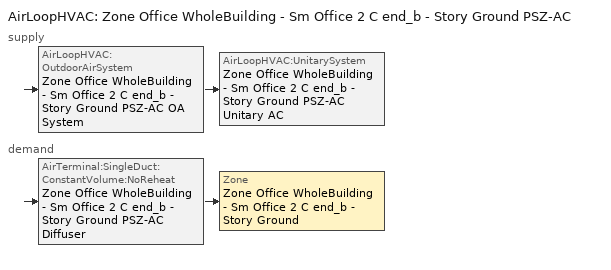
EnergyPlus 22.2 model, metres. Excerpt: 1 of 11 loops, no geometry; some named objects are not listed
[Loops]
AirLoopHVAC 'Zone Office WholeBuilding - Sm Office 2 C end_b - Story Ground PSZ-AC'
 supply: AirLoopHVAC:OutdoorAirSystem 'Zone Office WholeBuilding - Sm Office 2 C end_b - Story Ground PSZ-AC OA System' > AirLoopHVAC:UnitarySystem 'Zone Office WholeBuilding - Sm Office 2 C end_b - Story Ground PSZ-AC Unitary AC'
 demand: AirTerminal:SingleDuct:ConstantVolume:NoReheat 'Zone Office WholeBuilding - Sm Office 2 C end_b - Story Ground PSZ-AC Diffuser' > Zone 'Zone Office WholeBuilding - Sm Office 2 C end_b - Story Ground'
[ZoneControl:Thermostat]
Zone Office WholeBuilding - Sm Office 2 C end_b - Story Ground Thermostat: Zone or ZoneList=Zone Office WholeBuilding - Sm Office 2 C end_b - Story Ground; Control Type Schedule=Zone Office WholeBuilding - Sm Office 2 C end_b - Story Ground Thermostat Schedule; Control 1=Office WholeBuilding - Sm Office 2 - 90.1-2010 Thermostat 8; Temperature Difference Between Cutout And Setpoint {deltaC}=0
[ThermostatSetpoint:DualSetpoint]
Office WholeBuilding - Sm Office 2 - 90.1-2010 Thermostat 8: Heating Setpoint Temperature Schedule=OfficeSmall HTGSETP_SCH_NO_OPTIMUM; Cooling Setpoint Temperature Schedule=OfficeSmall CLGSETP_SCH_NO_OPTIMUM
[AirTerminal:SingleDuct:ConstantVolume:NoReheat]
Zone Office WholeBuilding - Sm Office 2 C end_b - Story Ground PSZ-AC Diffuser: Availability Schedule=Always On Discrete; Maximum Air Flow Rate {m3/s}=AutoSize
[Zone equipment]
Zone Office WholeBuilding - Sm Office 2 C end_b - Story Ground: Zone Office WholeBuilding - Sm Office 2 C end_b - Story Ground PSZ-AC Diffuser
[Sizing:Zone]
Zone Office WholeBuilding - Sm Office 2 C end_b - Story Ground: Zone Cooling Design Supply Air Temperature Input Method=SupplyAirTemperature; Zone Cooling Design Supply Air Temperature {C}=12.7778; Zone Cooling Design Supply Air Temperature Difference {deltaC}=11.11; Zone Heating Design Supply Air Temperature Input Method=SupplyAirTemperature; Zone Heating Design Supply Air Temperature {C}=50; Zone Heating Design Supply Air Temperature Difference {deltaC}=11.11; Zone Cooling Design Supply Air Humidity Ratio {kgWater/kgDryAir}=0.0085; Zone Heating Design Supply Air Humidity Ratio {kgWater/kgDryAir}=0.008; Design Specification Outdoor Air Object=Zone Office WholeBuilding - Sm Office 2 C end_b - Story Ground DSOA Space List; Cooling Design Air Flow Method=DesignDay; Cooling Design Air Flow Rate {m3/s}=0; Cooling Minimum Air Flow per Zone Floor Area {m3/s-m2}=0.000762; Cooling Minimum Air Flow {m3/s}=0; Cooling Minimum Air Flow Fraction=0; Heating Design Air Flow Method=DesignDay; Heating Design Air Flow Rate {m3/s}=0; Heating Maximum Air Flow per Zone Floor Area {m3/s-m2}=0.002032; Heating Maximum Air Flow {m3/s}=0.141576; Heating Maximum Air Flow Fraction=0.3; Account for Dedicated Outdoor Air System=No; Zone Load Sizing Method=Sensible Load Only No Latent Load; Zone Latent Cooling Design Supply Air Humidity Ratio Input Method=HumidityRatioDifference; Zone Cooling Design Supply Air Humidity Ratio Difference {kgWater/kgDryAir}=0.005; Zone Latent Heating Design Supply Air Humidity Ratio Input Method=HumidityRatioDifference; Zone Humidification Design Supply Air Humidity Ratio Difference {kgWater/kgDryAir}=0.005
[Controller:MechanicalVentilation]
Controller Mechanical Ventilation 9: Availability Schedule=Zone Office WholeBuilding - Sm Office 2 C end_b - Story Ground PSZ-AC Occ Sch; Demand Controlled Ventilation=No; System Outdoor Air Method=ZoneSum; Zone or ZoneList Name 1=Zone Office WholeBuilding - Sm Office 2 C end_b - Story Ground; Design Specification Outdoor Air Object Name 1=Office WholeBuilding - Sm Office 2 Ventilation
[DesignSpecification:OutdoorAir]
Office WholeBuilding - Sm Office 2 Ventilation: Outdoor Air Method=Sum; Outdoor Air Flow per Person {m3/s-person}=0; Outdoor Air Flow per Zone Floor Area {m3/s-m2}=0.0004318; Outdoor Air Flow per Zone {m3/s}=0; Outdoor Air Flow Air Changes per Hour {1/hr}=0
[DesignSpecification:OutdoorAir:SpaceList]
Zone Office WholeBuilding - Sm Office 2 C end_b - Story Ground DSOA Space List: Space Name 1=Office WholeBuilding - Sm Office 2 C end_b - Story Ground; Space Design Specification Outdoor Air Object Name 1=Office WholeBuilding - Sm Office 2 Ventilation
[AirLoopHVAC]
Zone Office WholeBuilding - Sm Office 2 C end_b - Story Ground PSZ-AC: Design Supply Air Flow Rate {m3/s}=AutoSize; Design Return Air Flow Fraction of Supply Air Flow=1
[Sizing:System]
Zone Office WholeBuilding - Sm Office 2 C end_b - Story Ground PSZ-AC: Type of Load to Size On=Sensible; Design Outdoor Air Flow Rate {m3/s}=Autosize; Central Heating Maximum System Air Flow Ratio=1; Preheat Design Temperature {C}=7.22222; Preheat Design Humidity Ratio {kgWater/kgDryAir}=0.008; Precool Design Temperature {C}=12.7778; Precool Design Humidity Ratio {kgWater/kgDryAir}=0.008; Central Cooling Design Supply Air Temperature {C}=12.7778; Central Heating Design Supply Air Temperature {C}=50; Type of Zone Sum to Use=Coincident; 100% Outdoor Air in Cooling=No; 100% Outdoor Air in Heating=No; Central Cooling Design Supply Air Humidity Ratio {kgWater/kgDryAir}=0.0085; Central Heating Design Supply Air Humidity Ratio {kgWater/kgDryAir}=0.008; Cooling Supply Air Flow Rate Method=DesignDay; Cooling Supply Air Flow Rate {m3/s}=0; Cooling Supply Air Flow Rate Per Floor Area {m3/s-m2}=0.00996765; Cooling Fraction of Autosized Cooling Supply Air Flow Rate=1; Cooling Supply Air Flow Rate Per Unit Cooling Capacity {m3/s-W}=3.94755e-05; Heating Supply Air Flow Rate Method=DesignDay; Heating Supply Air Flow Rate {m3/s}=0; Heating Supply Air Flow Rate Per Floor Area {m3/s-m2}=0.00996765; Heating Fraction of Autosized Heating Supply Air Flow Rate=1; Heating Fraction of Autosized Cooling Supply Air Flow Rate=1; Heating Supply Air Flow Rate Per Unit Heating Capacity {m3/s-W}=3.15882e-05; System Outdoor Air Method=ZoneSum; Zone Maximum Outdoor Air Fraction=1; Cooling Design Capacity Method=CoolingDesignCapacity; Cooling Design Capacity {W}=Autosize; Cooling Design Capacity Per Floor Area {W/m2}=234.7; Fraction of Autosized Cooling Design Capacity=1; Heating Design Capacity Method=HeatingDesignCapacity; Heating Design Capacity {W}=Autosize; Heating Design Capacity Per Floor Area {W/m2}=157; Fraction of Autosized Heating Design Capacity=1; Central Cooling Capacity Control Method=OnOff; Occupant Diversity=Autosize
[Controller:OutdoorAir]
Zone Office WholeBuilding - Sm Office 2 C end_b - Story Ground PSZ-AC OA System Controller: Minimum Outdoor Air Flow Rate {m3/s}=Autosize; Maximum Outdoor Air Flow Rate {m3/s}=Autosize; Economizer Control Type=NoEconomizer; Economizer Control Action Type=ModulateFlow; Economizer Maximum Limit Dry-Bulb Temperature {C}=28; Economizer Maximum Limit Enthalpy {J/kg}=64000; Lockout Type=LockoutWithHeating; Minimum Limit Type=FixedMinimum; Minimum Outdoor Air Schedule=Zone Office WholeBuilding - Sm Office 2 C end_b - Story Ground PSZ-AC Occ Sch; Maximum Fraction of Outdoor Air Schedule=ZoneOfficeWholeBuildingSmOffice2CendbStoryGroundPSZACmaxOASch; Mechanical Ventilation Controller=Controller Mechanical Ventilation 9; High Humidity Control=No; Control High Indoor Humidity Based on Outdoor Humidity Ratio=Yes; Heat Recovery Bypass Control Type=BypassWhenWithinEconomizerLimits
[SetpointManager:MixedAir]
Zone Office WholeBuilding - Sm Office 2 C end_b - Story Ground PSZ-AC Mixed Air Node OS Default SPM: Control Variable=Temperature; Setpoint Node or NodeList=Zone Office WholeBuilding - Sm Office 2 C end_b - Story Ground PSZ-AC Mixed Air Node
[AirLoopHVAC:UnitarySystem]
Zone Office WholeBuilding - Sm Office 2 C end_b - Story Ground PSZ-AC Unitary AC: Control Type=Load; Controlling Zone or Thermostat Location=Zone Office WholeBuilding - Sm Office 2 C end_b - Story Ground; Dehumidification Control Type=None; Availability Schedule=Outage Availability Schedule; Supply Fan=Zone Office WholeBuilding - Sm Office 2 C end_b - Story Ground PSZ-AC Fan; Fan Placement=DrawThrough; Supply Air Fan Operating Mode Schedule=Zone Office WholeBuilding - Sm Office 2 C end_b - Story Ground PSZ-AC Occ Sch; Heating Coil=Zone Office WholeBuilding - Sm Office 2 C end_b - Story Ground PSZ-AC Gas Htg Coil 9kBtu/hr 0.8 Thermal Eff; DX Heating Coil Sizing Ratio=1; Cooling Coil=Zone Office WholeBuilding - Sm Office 2 C end_b - Story Ground PSZ-AC 1spd DX AC Clg Coil 4kBtu/hr 13.0SEER; Use DOAS DX Cooling Coil=No; Minimum Supply Air Temperature {C}=2; Latent Load Control=SensibleOnlyLoadControl; Supplemental Heating Coil=Zone Office WholeBuilding - Sm Office 2 C end_b - Story Ground PSZ-AC No Heat; Cooling Supply Air Flow Rate {m3/s}=Autosize; Heating Supply Air Flow Rate {m3/s}=Autosize; No Load Supply Air Flow Rate {m3/s}=Autosize; Maximum Supply Air Temperature {C}=80; Maximum Outdoor Dry-Bulb Temperature for Supplemental Heater Operation {C}=21; Maximum Cycling Rate {cycles/hr}=2.5; Heat Pump Time Constant {s}=60; Fraction of On-Cycle Power Use=0.01; Heat Pump Fan Delay Time {s}=60; Ancillary On-Cycle Electric Power {W}=0; Ancillary Off-Cycle Electric Power {W}=0
[Fan:OnOff]
Zone Office WholeBuilding - Sm Office 2 C end_b - Story Ground PSZ-AC Fan: Availability Schedule=Always On Discrete; Fan Total Efficiency=0.55575; Pressure Rise {Pa}=622.722; Maximum Flow Rate {m3/s}=Autosize; Motor Efficiency=0.855; Motor In Airstream Fraction=1; Fan Power Ratio Function of Speed Ratio Curve=Fan On Off Power Curve 8; Fan Efficiency Ratio Function of Speed Ratio Curve=Fan On Off Efficiency Curve 8
[Coil:Heating:Fuel]
Zone Office WholeBuilding - Sm Office 2 C end_b - Story Ground PSZ-AC Gas Htg Coil 9kBtu/hr 0.8 Thermal Eff: Availability Schedule=Always On Discrete; Fuel Type=NaturalGas; Burner Efficiency=0.8; Nominal Capacity {W}=AutoSize; Parasitic Electric Load {W}=0; Parasitic Fuel Load {W}=0
[Coil:Cooling:DX:SingleSpeed]
Zone Office WholeBuilding - Sm Office 2 C end_b - Story Ground PSZ-AC 1spd DX AC Clg Coil 4kBtu/hr 13.0SEER: Availability Schedule=Always On Discrete; Gross Rated Total Cooling Capacity {W}=Autosize; Gross Rated Sensible Heat Ratio=Autosize; Gross Rated Cooling COP {W/W}=3.91157; Rated Air Flow Rate {m3/s}=Autosize; Rated Evaporator Fan Power Per Volume Flow Rate 2017 {W/(m3/s)}=773.3; Rated Evaporator Fan Power Per Volume Flow Rate 2023 {W/(m3/s)}=934.4; Total Cooling Capacity Function of Temperature Curve=PSZ-Fine Storage DX Coil Cap-FT; Total Cooling Capacity Function of Flow Fraction Curve=DX Coil Cap-FF; Energy Input Ratio Function of Temperature Curve=PSZ-AC DX Coil EIR-FT; Energy Input Ratio Function of Flow Fraction Curve=Split DX Coil EIR-FF; Part Load Fraction Correlation Curve=HPACCOOLPLFFPLR; Minimum Outdoor Dry-Bulb Temperature for Compressor Operation {C}=-25; Nominal Time for Condensate Removal to Begin {s}=0; Ratio of Initial Moisture Evaporation Rate and Steady State Latent Capacity=0; Maximum Cycling Rate {cycles/hr}=0; Latent Capacity Time Constant {s}=0; Condenser Type=AirCooled; Evaporative Condenser Effectiveness=0.9; Evaporative Condenser Air Flow Rate {m3/s}=Autosize; Evaporative Condenser Pump Rated Power Consumption {W}=Autosize; Crankcase Heater Capacity {W}=0; Maximum Outdoor Dry-Bulb Temperature for Crankcase Heater Operation {C}=10; Basin Heater Capacity {W/K}=0; Basin Heater Setpoint Temperature {C}=2
[Coil:Heating:Electric]
Zone Office WholeBuilding - Sm Office 2 C end_b - Story Ground PSZ-AC No Heat: Availability Schedule=Always Off Discrete; Efficiency=1; Nominal Capacity {W}=0
[SetpointManager:SingleZone:Reheat]
Zone Office WholeBuilding - Sm Office 2 C end_b - Story Ground Setpoint Manager SZ Reheat: Control Variable=Temperature; Minimum Supply Air Temperature {C}=12.7778; Maximum Supply Air Temperature {C}=50; Control Zone=Zone Office WholeBuilding - Sm Office 2 C end_b - Story Ground; Setpoint Node or NodeList=Zone Office WholeBuilding - Sm Office 2 C end_b - Story Ground PSZ-AC Supply Outlet Node
[Schedule:Day:Interval]
OfficeSmall HTGSETP_SCH_NO_OPTIMUM Default; autogen OfficeSmall HTGSETP_SCH_NO_OPTIMUM 0_day_sch: Average, 06:00, 18.3368, 19:00, 18.3368, 24:00, 18.3368
Schedule Day 241: No, 01:00, 3.0562, 02:00, 6.11233, 03:00, 9.16845, 04:00, 12.2246, 05:00, 15.2807, 06:00, 18.3368, 07:00, 18.3368, 08:00, 18.3368, 09:00, 18.3368, 10:00, 18.3368, 11:00, 18.3368, 12:00, 18.3368, 13:00, 18.3368, 14:00, 18.3368, 15:00, 18.3368, 16:00, 18.3368, 17:00, 0, 18:00, 0, 19:00, 0, 20:00, 0, 21:00, 0, 22:00, 0, 23:00, 0, 24:00, 0
Schedule Day 242; Schedule Day 243; Schedule Day 244; Schedule Day 245; Schedule Day 246; Schedule Day 247; Schedule Day 210; Schedule Day 211; Schedule Day 212; Schedule Day 213; Schedule Day 214; Schedule Day 215; Schedule Day 226; Schedule Day 227; Schedule Day 228; Schedule Day 229; Schedule Day 230; Schedule Day 231; Schedule Day 106; Schedule Day 107; Schedule Day 108; Schedule Day 109; Schedule Day 110; Schedule Day 111: No, 01:00, 0, 02:00, 0, 03:00, 0, 04:00, 0, 05:00, 0, 06:00, 0, 07:00, 0, 08:00, 0, 09:00, 0, 10:00, 0, 11:00, 0, 12:00, 0, 13:00, 0, 14:00, 0, 15:00, 0, 16:00, 0, 17:00, 0, 18:00, 0, 19:00, 0, 20:00, 0, 21:00, 0, 22:00, 0, 23:00, 0, 24:00, 0
Schedule Day 248: No, 01:00, 0, 02:00, 0, 03:00, 0, 04:00, 0, 05:00, 0, 06:00, 0, 07:00, 0, 08:00, 0, 09:00, 0, 10:00, 0, 11:00, 0, 12:00, 0, 13:00, 0, 14:00, 0, 15:00, 0, 16:00, 0, 17:00, 18.3368, 18:00, 18.3368, 19:00, 18.3368, 20:00, 18.3368, 21:00, 18.3368, 22:00, 18.3368, 23:00, 18.3368, 24:00, 18.3368
OfficeSmall HTGSETP_SCH_NO_OPTIMUM Summer Design Day: No, 24:00, 15.56
OfficeSmall HTGSETP_SCH_NO_OPTIMUM Winter Design Day: No, 24:00, 21.11
OfficeSmall CLGSETP_SCH_NO_OPTIMUM Default: Average, 04:30, 69.3215, 24:00, 70.498
Schedule Day 209: No, 01:00, 15.4051, 02:00, 30.8098, 03:00, 46.2145, 04:00, 61.6192, 05:00, 69.3517, 06:00, 69.412, 07:00, 69.4723, 08:00, 69.5327, 09:00, 69.593, 10:00, 69.6533, 11:00, 69.7137, 12:00, 69.774, 13:00, 69.8343, 14:00, 69.8947, 15:00, 69.955, 16:00, 70.0153, 17:00, 0, 18:00, 0, 19:00, 0, 20:00, 0, 21:00, 0, 22:00, 0, 23:00, 0, 24:00, 0
Schedule Day 216: No, 01:00, 0, 02:00, 0, 03:00, 0, 04:00, 0, 05:00, 0, 06:00, 0, 07:00, 0, 08:00, 0, 09:00, 0, 10:00, 0, 11:00, 0, 12:00, 0, 13:00, 0, 14:00, 0, 15:00, 0, 16:00, 0, 17:00, 70.0756, 18:00, 70.136, 19:00, 70.1963, 20:00, 70.2566, 21:00, 70.317, 22:00, 70.3773, 23:00, 70.4376, 24:00, 70.498
OfficeSmall CLGSETP_SCH_NO_OPTIMUM Summer Design Day: No, 24:00, 23.89
OfficeSmall CLGSETP_SCH_NO_OPTIMUM Winter Design Day: No, 24:00, 29.44
Zone Office WholeBuilding - Sm Office 2 C end_b - Story Ground PSZ-AC Occ Sch Sunday; Zone Office WholeBuilding - Sm Office 2 C end_b - Story Ground PSZ-AC Occ Sch Default; Zone Office WholeBuilding - Sm Office 2 C end_b - Story Ground PSZ-AC Occ Sch Summer Design Day; Zone Office WholeBuilding - Sm Office 2 C end_b - Story Ground PSZ-AC Occ Sch Winter Design Day: No, 24:00, 1
Schedule Day 225: No, 01:00, 1, 02:00, 1, 03:00, 1, 04:00, 1, 05:00, 1, 06:00, 1, 07:00, 1, 08:00, 1, 09:00, 1, 10:00, 1, 11:00, 1, 12:00, 1, 13:00, 1, 14:00, 1, 15:00, 1, 16:00, 1, 17:00, 0, 18:00, 0, 19:00, 0, 20:00, 0, 21:00, 0, 22:00, 0, 23:00, 0, 24:00, 0
Schedule Day 232: No, 01:00, 0, 02:00, 0, 03:00, 0, 04:00, 0, 05:00, 0, 06:00, 0, 07:00, 0, 08:00, 0, 09:00, 0, 10:00, 0, 11:00, 0, 12:00, 0, 13:00, 0, 14:00, 0, 15:00, 0, 16:00, 0, 17:00, 1, 18:00, 1, 19:00, 1, 20:00, 1, 21:00, 1, 22:00, 1, 23:00, 1, 24:00, 1
Schedule Day 105: No, 01:00, 0.7, 02:00, 0.7, 03:00, 0.7, 04:00, 0.7, 05:00, 0.7, 06:00, 0.7, 07:00, 0.7, 08:00, 0.7, 09:00, 0.7, 10:00, 0.7, 11:00, 0.7, 12:00, 0.7, 13:00, 0.7, 14:00, 0.7, 15:00, 0.7, 16:00, 0.7, 17:00, 0, 18:00, 0, 19:00, 0, 20:00, 0, 21:00, 0, 22:00, 0, 23:00, 0, 24:00, 0
Schedule Day 112: No, 01:00, 0, 02:00, 0, 03:00, 0, 04:00, 0, 05:00, 0, 06:00, 0, 07:00, 0, 08:00, 0, 09:00, 0, 10:00, 0, 11:00, 0, 12:00, 0, 13:00, 0, 14:00, 0, 15:00, 0, 16:00, 0, 17:00, 0.7, 18:00, 0.7, 19:00, 0.7, 20:00, 0.7, 21:00, 0.7, 22:00, 0.7, 23:00, 0.7, 24:00, 0.7
ZoneOfficeWholeBuildingSmOffice2CendbStoryGroundPSZACmaxOASchDefault: No, 24:00, 0.7
[Schedule:Week:Daily]
OfficeSmall HTGSETP_SCH_NO_OPTIMUM Week Rule - Jan1-Mar4: OfficeSmall HTGSETP_SCH_NO_OPTIMUM Default, autogen OfficeSmall HTGSETP_SCH_NO_OPTIMUM 0_day_sch, OfficeSmall HTGSETP_SCH_NO_OPTIMUM Default, OfficeSmall HTGSETP_SCH_NO_OPTIMUM Default, OfficeSmall HTGSETP_SCH_NO_OPTIMUM Default, OfficeSmall HTGSETP_SCH_NO_OPTIMUM Default, OfficeSmall HTGSETP_SCH_NO_OPTIMUM Default, OfficeSmall HTGSETP_SCH_NO_OPTIMUM Default, OfficeSmall HTGSETP_SCH_NO_OPTIMUM Summer Design Day, OfficeSmall HTGSETP_SCH_NO_OPTIMUM Winter Design Day, OfficeSmall HTGSETP_SCH_NO_OPTIMUM Default, OfficeSmall HTGSETP_SCH_NO_OPTIMUM Default
OfficeSmall HTGSETP_SCH_NO_OPTIMUM Week Rule - Mar5-Oct28; OfficeSmall HTGSETP_SCH_NO_OPTIMUM Week Rule - Nov12-Dec31: autogen OfficeSmall HTGSETP_SCH_NO_OPTIMUM 0_day_sch, OfficeSmall HTGSETP_SCH_NO_OPTIMUM Default, OfficeSmall HTGSETP_SCH_NO_OPTIMUM Default, OfficeSmall HTGSETP_SCH_NO_OPTIMUM Default, OfficeSmall HTGSETP_SCH_NO_OPTIMUM Default, OfficeSmall HTGSETP_SCH_NO_OPTIMUM Default, OfficeSmall HTGSETP_SCH_NO_OPTIMUM Default, OfficeSmall HTGSETP_SCH_NO_OPTIMUM Default, OfficeSmall HTGSETP_SCH_NO_OPTIMUM Summer Design Day, OfficeSmall HTGSETP_SCH_NO_OPTIMUM Winter Design Day, OfficeSmall HTGSETP_SCH_NO_OPTIMUM Default, OfficeSmall HTGSETP_SCH_NO_OPTIMUM Default
OfficeSmall HTGSETP_SCH_NO_OPTIMUM Week Rule - Oct29-Nov4: autogen OfficeSmall HTGSETP_SCH_NO_OPTIMUM 0_day_sch, OfficeSmall HTGSETP_SCH_NO_OPTIMUM Default, Schedule Day 241, Schedule Day 242, Schedule Day 243, Schedule Day 244, Schedule Day 245, OfficeSmall HTGSETP_SCH_NO_OPTIMUM Default, OfficeSmall HTGSETP_SCH_NO_OPTIMUM Summer Design Day, OfficeSmall HTGSETP_SCH_NO_OPTIMUM Winter Design Day, OfficeSmall HTGSETP_SCH_NO_OPTIMUM Default, OfficeSmall HTGSETP_SCH_NO_OPTIMUM Default
OfficeSmall HTGSETP_SCH_NO_OPTIMUM Week Rule - Nov5-Nov11: Schedule Day 246, Schedule Day 247, Schedule Day 248, OfficeSmall HTGSETP_SCH_NO_OPTIMUM Default, OfficeSmall HTGSETP_SCH_NO_OPTIMUM Default, OfficeSmall HTGSETP_SCH_NO_OPTIMUM Default, OfficeSmall HTGSETP_SCH_NO_OPTIMUM Default, OfficeSmall HTGSETP_SCH_NO_OPTIMUM Default, OfficeSmall HTGSETP_SCH_NO_OPTIMUM Summer Design Day, OfficeSmall HTGSETP_SCH_NO_OPTIMUM Winter Design Day, OfficeSmall HTGSETP_SCH_NO_OPTIMUM Default, OfficeSmall HTGSETP_SCH_NO_OPTIMUM Default
OfficeSmall CLGSETP_SCH_NO_OPTIMUM Week Rule - Jan1-Oct28; OfficeSmall CLGSETP_SCH_NO_OPTIMUM Week Rule - Nov12-Dec31: OfficeSmall CLGSETP_SCH_NO_OPTIMUM Default, OfficeSmall CLGSETP_SCH_NO_OPTIMUM Default, OfficeSmall CLGSETP_SCH_NO_OPTIMUM Default, OfficeSmall CLGSETP_SCH_NO_OPTIMUM Default, OfficeSmall CLGSETP_SCH_NO_OPTIMUM Default, OfficeSmall CLGSETP_SCH_NO_OPTIMUM Default, OfficeSmall CLGSETP_SCH_NO_OPTIMUM Default, OfficeSmall CLGSETP_SCH_NO_OPTIMUM Default, OfficeSmall CLGSETP_SCH_NO_OPTIMUM Summer Design Day, OfficeSmall CLGSETP_SCH_NO_OPTIMUM Winter Design Day, OfficeSmall CLGSETP_SCH_NO_OPTIMUM Default, OfficeSmall CLGSETP_SCH_NO_OPTIMUM Default
OfficeSmall CLGSETP_SCH_NO_OPTIMUM Week Rule - Oct29-Nov4: OfficeSmall CLGSETP_SCH_NO_OPTIMUM Default, OfficeSmall CLGSETP_SCH_NO_OPTIMUM Default, Schedule Day 209, Schedule Day 210, Schedule Day 211, Schedule Day 212, Schedule Day 213, OfficeSmall CLGSETP_SCH_NO_OPTIMUM Default, OfficeSmall CLGSETP_SCH_NO_OPTIMUM Summer Design Day, OfficeSmall CLGSETP_SCH_NO_OPTIMUM Winter Design Day, OfficeSmall CLGSETP_SCH_NO_OPTIMUM Default, OfficeSmall CLGSETP_SCH_NO_OPTIMUM Default
OfficeSmall CLGSETP_SCH_NO_OPTIMUM Week Rule - Nov5-Nov11: Schedule Day 214, Schedule Day 215, Schedule Day 216, OfficeSmall CLGSETP_SCH_NO_OPTIMUM Default, OfficeSmall CLGSETP_SCH_NO_OPTIMUM Default, OfficeSmall CLGSETP_SCH_NO_OPTIMUM Default, OfficeSmall CLGSETP_SCH_NO_OPTIMUM Default, OfficeSmall CLGSETP_SCH_NO_OPTIMUM Default, OfficeSmall CLGSETP_SCH_NO_OPTIMUM Summer Design Day, OfficeSmall CLGSETP_SCH_NO_OPTIMUM Winter Design Day, OfficeSmall CLGSETP_SCH_NO_OPTIMUM Default, OfficeSmall CLGSETP_SCH_NO_OPTIMUM Default
Zone Office WholeBuilding - Sm Office 2 C end_b - Story Ground PSZ-AC Occ Sch Week Rule - Jan1-Oct28; Zone Office WholeBuilding - Sm Office 2 C end_b - Story Ground PSZ-AC Occ Sch Week Rule - Nov12-Dec31: Zone Office WholeBuilding - Sm Office 2 C end_b - Story Ground PSZ-AC Occ Sch Sunday, Zone Office WholeBuilding - Sm Office 2 C end_b - Story Ground PSZ-AC Occ Sch Sunday, Zone Office WholeBuilding - Sm Office 2 C end_b - Story Ground PSZ-AC Occ Sch Sunday, Zone Office WholeBuilding - Sm Office 2 C end_b - Story Ground PSZ-AC Occ Sch Sunday, Zone Office WholeBuilding - Sm Office 2 C end_b - Story Ground PSZ-AC Occ Sch Default, Zone Office WholeBuilding - Sm Office 2 C end_b - Story Ground PSZ-AC Occ Sch Sunday, Zone Office WholeBuilding - Sm Office 2 C end_b - Story Ground PSZ-AC Occ Sch Sunday, Zone Office WholeBuilding - Sm Office 2 C end_b - Story Ground PSZ-AC Occ Sch Default, Zone Office WholeBuilding - Sm Office 2 C end_b - Story Ground PSZ-AC Occ Sch Summer Design Day, Zone Office WholeBuilding - Sm Office 2 C end_b - Story Ground PSZ-AC Occ Sch Winter Design Day, Zone Office WholeBuilding - Sm Office 2 C end_b - Story Ground PSZ-AC Occ Sch Default, Zone Office WholeBuilding - Sm Office 2 C end_b - Story Ground PSZ-AC Occ Sch Default
Zone Office WholeBuilding - Sm Office 2 C end_b - Story Ground PSZ-AC Occ Sch Week Rule - Oct29-Nov4: Zone Office WholeBuilding - Sm Office 2 C end_b - Story Ground PSZ-AC Occ Sch Sunday, Zone Office WholeBuilding - Sm Office 2 C end_b - Story Ground PSZ-AC Occ Sch Sunday, Schedule Day 225, Schedule Day 226, Schedule Day 227, Schedule Day 228, Schedule Day 229, Zone Office WholeBuilding - Sm Office 2 C end_b - Story Ground PSZ-AC Occ Sch Default, Zone Office WholeBuilding - Sm Office 2 C end_b - Story Ground PSZ-AC Occ Sch Summer Design Day, Zone Office WholeBuilding - Sm Office 2 C end_b - Story Ground PSZ-AC Occ Sch Winter Design Day, Zone Office WholeBuilding - Sm Office 2 C end_b - Story Ground PSZ-AC Occ Sch Default, Zone Office WholeBuilding - Sm Office 2 C end_b - Story Ground PSZ-AC Occ Sch Default
Zone Office WholeBuilding - Sm Office 2 C end_b - Story Ground PSZ-AC Occ Sch Week Rule - Nov5-Nov11: Schedule Day 230, Schedule Day 231, Schedule Day 232, Zone Office WholeBuilding - Sm Office 2 C end_b - Story Ground PSZ-AC Occ Sch Sunday, Zone Office WholeBuilding - Sm Office 2 C end_b - Story Ground PSZ-AC Occ Sch Default, Zone Office WholeBuilding - Sm Office 2 C end_b - Story Ground PSZ-AC Occ Sch Sunday, Zone Office WholeBuilding - Sm Office 2 C end_b - Story Ground PSZ-AC Occ Sch Sunday, Zone Office WholeBuilding - Sm Office 2 C end_b - Story Ground PSZ-AC Occ Sch Default, Zone Office WholeBuilding - Sm Office 2 C end_b - Story Ground PSZ-AC Occ Sch Summer Design Day, Zone Office WholeBuilding - Sm Office 2 C end_b - Story Ground PSZ-AC Occ Sch Winter Design Day, Zone Office WholeBuilding - Sm Office 2 C end_b - Story Ground PSZ-AC Occ Sch Default, Zone Office WholeBuilding - Sm Office 2 C end_b - Story Ground PSZ-AC Occ Sch Default
ZoneOfficeWholeBuildingSmOffice2CendbStoryGroundPSZACmaxOASch Week Rule - Jan1-Oct28; ZoneOfficeWholeBuildingSmOffice2CendbStoryGroundPSZACmaxOASch Week Rule - Nov12-Dec31: ZoneOfficeWholeBuildingSmOffice2CendbStoryGroundPSZACmaxOASchDefault, ZoneOfficeWholeBuildingSmOffice2CendbStoryGroundPSZACmaxOASchDefault, ZoneOfficeWholeBuildingSmOffice2CendbStoryGroundPSZACmaxOASchDefault, ZoneOfficeWholeBuildingSmOffice2CendbStoryGroundPSZACmaxOASchDefault, ZoneOfficeWholeBuildingSmOffice2CendbStoryGroundPSZACmaxOASchDefault, ZoneOfficeWholeBuildingSmOffice2CendbStoryGroundPSZACmaxOASchDefault, ZoneOfficeWholeBuildingSmOffice2CendbStoryGroundPSZACmaxOASchDefault, ZoneOfficeWholeBuildingSmOffice2CendbStoryGroundPSZACmaxOASchDefault, ZoneOfficeWholeBuildingSmOffice2CendbStoryGroundPSZACmaxOASchDefault, ZoneOfficeWholeBuildingSmOffice2CendbStoryGroundPSZACmaxOASchDefault, ZoneOfficeWholeBuildingSmOffice2CendbStoryGroundPSZACmaxOASchDefault, ZoneOfficeWholeBuildingSmOffice2CendbStoryGroundPSZACmaxOASchDefault
ZoneOfficeWholeBuildingSmOffice2CendbStoryGroundPSZACmaxOASch Week Rule - Oct29-Nov4: ZoneOfficeWholeBuildingSmOffice2CendbStoryGroundPSZACmaxOASchDefault, ZoneOfficeWholeBuildingSmOffice2CendbStoryGroundPSZACmaxOASchDefault, Schedule Day 105, Schedule Day 106, Schedule Day 107, Schedule Day 108, Schedule Day 109, ZoneOfficeWholeBuildingSmOffice2CendbStoryGroundPSZACmaxOASchDefault, ZoneOfficeWholeBuildingSmOffice2CendbStoryGroundPSZACmaxOASchDefault, ZoneOfficeWholeBuildingSmOffice2CendbStoryGroundPSZACmaxOASchDefault, ZoneOfficeWholeBuildingSmOffice2CendbStoryGroundPSZACmaxOASchDefault, ZoneOfficeWholeBuildingSmOffice2CendbStoryGroundPSZACmaxOASchDefault
ZoneOfficeWholeBuildingSmOffice2CendbStoryGroundPSZACmaxOASch Week Rule - Nov5-Nov11: Schedule Day 110, Schedule Day 111, Schedule Day 112, ZoneOfficeWholeBuildingSmOffice2CendbStoryGroundPSZACmaxOASchDefault, ZoneOfficeWholeBuildingSmOffice2CendbStoryGroundPSZACmaxOASchDefault, ZoneOfficeWholeBuildingSmOffice2CendbStoryGroundPSZACmaxOASchDefault, ZoneOfficeWholeBuildingSmOffice2CendbStoryGroundPSZACmaxOASchDefault, ZoneOfficeWholeBuildingSmOffice2CendbStoryGroundPSZACmaxOASchDefault, ZoneOfficeWholeBuildingSmOffice2CendbStoryGroundPSZACmaxOASchDefault, ZoneOfficeWholeBuildingSmOffice2CendbStoryGroundPSZACmaxOASchDefault, ZoneOfficeWholeBuildingSmOffice2CendbStoryGroundPSZACmaxOASchDefault, ZoneOfficeWholeBuildingSmOffice2CendbStoryGroundPSZACmaxOASchDefault
[Schedule:Year]
OfficeSmall HTGSETP_SCH_NO_OPTIMUM: OfficeSmall HTGSETP_SCH_NO_OPTIMUM Week Rule - Jan1-Mar4, 1, 1, 3, 4, OfficeSmall HTGSETP_SCH_NO_OPTIMUM Week Rule - Mar5-Oct28, 3, 5, 10, 28, OfficeSmall HTGSETP_SCH_NO_OPTIMUM Week Rule - Oct29-Nov4, 10, 29, 11, 4, OfficeSmall HTGSETP_SCH_NO_OPTIMUM Week Rule - Nov5-Nov11, 11, 5, 11, 11, OfficeSmall HTGSETP_SCH_NO_OPTIMUM Week Rule - Nov12-Dec31, 11, 12, 12, 31
OfficeSmall CLGSETP_SCH_NO_OPTIMUM: OfficeSmall CLGSETP_SCH_NO_OPTIMUM Week Rule - Jan1-Oct28, 1, 1, 10, 28, OfficeSmall CLGSETP_SCH_NO_OPTIMUM Week Rule - Oct29-Nov4, 10, 29, 11, 4, OfficeSmall CLGSETP_SCH_NO_OPTIMUM Week Rule - Nov5-Nov11, 11, 5, 11, 11, OfficeSmall CLGSETP_SCH_NO_OPTIMUM Week Rule - Nov12-Dec31, 11, 12, 12, 31
Zone Office WholeBuilding - Sm Office 2 C end_b - Story Ground PSZ-AC Occ Sch: Zone Office WholeBuilding - Sm Office 2 C end_b - Story Ground PSZ-AC Occ Sch Week Rule - Jan1-Oct28, 1, 1, 10, 28, Zone Office WholeBuilding - Sm Office 2 C end_b - Story Ground PSZ-AC Occ Sch Week Rule - Oct29-Nov4, 10, 29, 11, 4, Zone Office WholeBuilding - Sm Office 2 C end_b - Story Ground PSZ-AC Occ Sch Week Rule - Nov5-Nov11, 11, 5, 11, 11, Zone Office WholeBuilding - Sm Office 2 C end_b - Story Ground PSZ-AC Occ Sch Week Rule - Nov12-Dec31, 11, 12, 12, 31
ZoneOfficeWholeBuildingSmOffice2CendbStoryGroundPSZACmaxOASch: ZoneOfficeWholeBuildingSmOffice2CendbStoryGroundPSZACmaxOASch Week Rule - Jan1-Oct28, 1, 1, 10, 28, ZoneOfficeWholeBuildingSmOffice2CendbStoryGroundPSZACmaxOASch Week Rule - Oct29-Nov4, 10, 29, 11, 4, ZoneOfficeWholeBuildingSmOffice2CendbStoryGroundPSZACmaxOASch Week Rule - Nov5-Nov11, 11, 5, 11, 11, ZoneOfficeWholeBuildingSmOffice2CendbStoryGroundPSZACmaxOASch Week Rule - Nov12-Dec31, 11, 12, 12, 31
[Schedule:Compact]
Zone Office WholeBuilding - Sm Office 2 C end_b - Story Ground Thermostat Schedule: Through: 12/31, For: AllDays, Until: 24:00, 4
Outage Availability Schedule: Through: 01/01, For: AllDays, Until: 24:00, 1, Through: 01/02, For: AllDays, Until: 24:00, 1, Through: 01/03, For: AllDays, Until: 24:00, 1, Through: 01/04, For: AllDays, Until: 24:00, 1, Through: 01/05, For: AllDays, Until: 24:00, 1, Through: 01/06, For: AllDays, Until: 24:00, 1, Through: 01/07, For: AllDays, Until: 24:00, 1, Through: 01/08, For: AllDays, Until: 24:00, 1, Through: 01/09, For: AllDays, Until: 24:00, 1, Through: 01/10, For: AllDays, Until: 24:00, 1, Through: 01/11, For: AllDays, Until: 24:00, 1, Through: 01/12, For: AllDays, Until: 24:00, 1, Through: 01/13, For: AllDays, Until: 24:00, 1, Through: 01/14, For: AllDays, Until: 24:00, 1, Through: 01/15, For: AllDays, Until: 24:00, 1, Through: 01/16, For: AllDays, Until: 24:00, 1, Through: 01/17, For: AllDays, Until: 24:00, 1, Through: 01/18, For: AllDays, Until: 24:00, 1, Through: 01/19, For: AllDays, Until: 24:00, 1, Through: 01/20, For: AllDays, Until: 24:00, 1, Through: 01/21, For: AllDays, Until: 24:00, 1, Through: 01/22, For: AllDays, Until: 24:00, 1, Through: 01/23, For: AllDays, Until: 24:00, 1, Through: 01/24, For: AllDays, Until: 24:00, 1, Through: 01/25, For: AllDays, Until: 24:00, 1, Through: 01/26, For: AllDays, Until: 24:00, 1, Through: 01/27, For: AllDays, Until: 24:00, 1, Through: 01/28, For: AllDays, Until: 24:00, 1, Through: 01/29, For: AllDays, Until: 24:00, 1, Through: 01/30, For: AllDays, Until: 24:00, 1, Through: 01/31, For: AllDays, Until: 24:00, 1, Through: 02/01, For: AllDays, Until: 24:00, 1, Through: 02/02, For: AllDays, Until: 24:00, 1, Through: 02/03, For: AllDays, Until: 24:00, 1, Through: 02/04, For: AllDays, Until: 24:00, 1, Through: 02/05, For: AllDays, Until: 24:00, 1, Through: 02/06, For: AllDays, Until: 24:00, 1, Through: 02/07, For: AllDays, Until: 24:00, 1, Through: 02/08, For: AllDays, Until: 24:00, 1, Through: 02/09, For: AllDays, Until: 24:00, 1, Through: 02/10, For: AllDays, Until: 24:00, 1, Through: 02/11, For: AllDays, Until: 24:00, 1, Through: 02/12, For: AllDays, Until: 24:00, 1, Through: 02/13, For: AllDays, Until: 24:00, 1, Through: 02/14, For: AllDays, Until: 24:00, 1, Through: 02/15, For: AllDays, Until: 24:00, 1, Through: 02/16, For: AllDays, Until: 24:00, 1, Through: 02/17, For: AllDays, Until: 24:00, 1, Through: 02/18, For: AllDays, Until: 24:00, 1, Through: 02/19, For: AllDays, Until: 24:00, 1, Through: 02/20, For: AllDays, Until: 24:00, 1, Through: 02/21, For: AllDays, Until: 24:00, 1, Through: 02/22, For: AllDays, Until: 24:00, 1, Through: 02/23, For: AllDays, Until: 24:00, 1, Through: 02/24, For: AllDays, Until: 24:00, 1, Through: 02/25, For: AllDays, Until: 24:00, 1, Through: 02/26, For: AllDays, Until: 24:00, 1, Through: 02/27, For: AllDays, Until: 24:00, 1, Through: 02/28, For: AllDays, Until: 24:00, 1, Through: 03/01, For: AllDays, Until: 24:00, 1, Through: 03/02, For: AllDays, Until: 24:00, 1, Through: 03/03, For: AllDays, Until: 24:00, 1, Through: 03/04, For: AllDays, Until: 24:00, 1, Through: 03/05, For: AllDays, Until: 24:00, 1, Through: 03/06, For: AllDays, Until: 24:00, 1, Through: 03/07, For: AllDays, Until: 24:00, 1, Through: 03/08, For: AllDays, Until: 24:00, 1, Through: 03/09, For: AllDays, Until: 24:00, 1, Through: 03/10, For: AllDays, Until: 24:00, 1, Through: 03/11, For: AllDays, Until: 24:00, 1, Through: 03/12, For: AllDays, Until: 24:00, 1, Through: 03/13, For: AllDays, Until: 24:00, 1, Through: 03/14, For: AllDays, Until: 24:00, 1, Through: 03/15, For: AllDays, Until: 24:00, 1, Through: 03/16, For: AllDays, Until: 24:00, 1, Through: 03/17, For: AllDays, Until: 24:00, 1, Through: 03/18, For: AllDays, Until: 24:00, 1, Through: 03/19, For: AllDays, Until: 24:00, 1, Through: 03/20, For: AllDays, Until: 24:00, 1, Through: 03/21, For: AllDays, Until: 24:00, 1, Through: 03/22, For: AllDays, Until: 24:00, 1, Through: 03/23, For: AllDays, Until: 24:00, 1, Through: 03/24, For: AllDays, Until: 24:00, 1, Through: 03/25, For: AllDays, Until: 24:00, 1, Through: 03/26, For: AllDays, Until: 24:00, 1, Through: 03/27, For: AllDays, Until: 24:00, 1, Through: 03/28, For: AllDays, Until: 24:00, 1, Through: 03/29, For: AllDays, Until: 24:00, 1, Through: 03/30, For: AllDays, Until: 24:00, 1, Through: 03/31, For: AllDays, Until: 24:00, 1, Through: 04/01, For: AllDays, Until: 24:00, 1, Through: 04/02, For: AllDays, Until: 24:00, 1, Through: 04/03, For: AllDays, Until: 24:00, 1, Through: 04/04, For: AllDays, Until: 24:00, 1, Through: 04/05, For: AllDays, Until: 24:00, 1, Through: 04/06, For: AllDays, Until: 24:00, 1, Through: 04/07, For: AllDays, Until: 24:00, 1, Through: 04/08, For: AllDays, Until: 24:00, 1, Through: 04/09, For: AllDays, Until: 24:00, 1, Through: 04/10, For: AllDays, Until: 24:00, 1, Through: 04/11, For: AllDays, Until: 24:00, 1, Through: 04/12, For: AllDays, Until: 24:00, 1, Through: 04/13, For: AllDays, Until: 24:00, 1, Through: 04/14, For: AllDays, Until: 24:00, 1, Through: 04/15, For: AllDays, Until: 24:00, 1, Through: 04/16, For: AllDays, Until: 24:00, 1, Through: 04/17, For: AllDays, Until: 24:00, 1, Through: 04/18, For: AllDays, Until: 24:00, 1, Through: 04/19, For: AllDays, Until: 24:00, 1, Through: 04/20, For: AllDays, Until: 24:00, 1, Through: 04/21, For: AllDays, Until: 24:00, 1, Through: 04/22, For: AllDays, Until: 24:00, 1, Through: 04/23, For: AllDays, Until: 24:00, 1, Through: 04/24, For: AllDays, Until: 24:00, 1, Through: 04/25, For: AllDays, Until: 24:00, 1, Through: 04/26, For: AllDays, Until: 24:00, 1, Through: 04/27, For: AllDays, Until: 24:00, 1, Through: 04/28, For: AllDays, Until: 24:00, 1, Through: 04/29, For: AllDays, Until: 24:00, 1, Through: 04/30, For: AllDays, Until: 24:00, 1, Through: 05/01, For: AllDays, Until: 24:00, 1, Through: 05/02, For: AllDays, Until: 24:00, 1, Through: 05/03, For: AllDays, Until: 24:00, 1, Through: 05/04, For: AllDays, Until: 24:00, 1, Through: 05/05, For: AllDays, Until: 24:00, 1, Through: 05/06, For: AllDays, Until: 24:00, 1, Through: 05/07, For: AllDays, Until: 24:00, 1, Through: 05/08, For: AllDays, Until: 24:00, 1, Through: 05/09, For: AllDays, Until: 24:00, 1, Through: 05/10, For: AllDays, Until: 24:00, 1, Through: 05/11, For: AllDays, Until: 24:00, 1, Through: 05/12, For: AllDays, Until: 24:00, 1, Through: 05/13, For: AllDays, Until: 24:00, 1, Through: 05/14, For: AllDays, Until: 24:00, 1, Through: 05/15, For: AllDays, Until: 24:00, 1, Through: 05/16, For: AllDays, Until: 24:00, 1, Through: 05/17, For: AllDays, Until: 24:00, 1, Through: 05/18, For: AllDays, Until: 24:00, 1, Through: 05/19, For: AllDays, Until: 24:00, 1, Through: 05/20, For: AllDays, Until: 24:00, 1, Through: 05/21, For: AllDays, Until: 24:00, 1, Through: 05/22, For: AllDays, Until: 24:00, 1, Through: 05/23, For: AllDays, Until: 24:00, 1, Through: 05/24, For: AllDays, Until: 24:00, 1, Through: 05/25, For: AllDays, Until: 24:00, 1, Through: 05/26, For: AllDays, Until: 24:00, 1, Through: 05/27, For: AllDays, Until: 24:00, 1, Through: 05/28, For: AllDays, Until: 24:00, 1, Through: 05/29, For: AllDays, Until: 24:00, 1, Through: 05/30, For: AllDays, Until: 24:00, 1, Through: 05/31, For: AllDays, Until: 24:00, 1, Through: 06/01, For: AllDays, Until: 24:00, 1, Through: 06/02, For: AllDays, Until: 24:00, 1, Through: 06/03, For: AllDays, Until: 24:00, 1, Through: 06/04, For: AllDays, Until: 24:00, 1, Through: 06/05, For: AllDays, Until: 24:00, 1, Through: 06/06, For: AllDays, Until: 24:00, 1, Through: 06/07, For: AllDays, Until: 24:00, 1, Through: 06/08, For: AllDays, Until: 24:00, 1, Through: 06/09, For: AllDays, Until: 24:00, 1, Through: 06/10, For: AllDays, Until: 24:00, 1, Through: 06/11, For: AllDays, Until: 24:00, 1, Through: 06/12, For: AllDays, Until: 24:00, 1, Through: 06/13, For: AllDays, Until: 24:00, 1, Through: 06/14, For: AllDays, Until: 24:00, 1, Through: 06/15, For: AllDays, Until: 24:00, 1, Through: 06/16, For: AllDays, Until: 24:00, 1, Through: 06/17, For: AllDays, Until: 24:00, 1, Through: 06/18, For: AllDays, Until: 24:00, 1, Through: 06/19, For: AllDays, Until: 24:00, 1, Through: 06/20, For: AllDays, Until: 24:00, 1, Through: 06/21, For: AllDays, Until: 24:00, 1, Through: 06/22, For: AllDays, Until: 24:00, 1, Through: 06/23, For: AllDays, Until: 24:00, 1, Through: 06/24, For: AllDays, Until: 24:00, 1, Through: 06/25, For: AllDays, Until: 24:00, 1, Through: 06/26, For: AllDays, Until: 24:00, 1, Through: 06/27, For: AllDays, Until: 24:00, 1, Through: 06/28, For: AllDays, Until: 24:00, 1, Through: 06/29, For: AllDays, Until: 24:00, 1, Through: 06/30, For: AllDays, Until: 24:00, 1, Through: 07/01, For: AllDays, Until: 24:00, 1, Through: 07/02, For: AllDays, Until: 24:00, 1, Through: 07/03, For: AllDays, Until: 24:00, 1, Through: 07/04, For: AllDays, Until: 24:00, 1, Through: 07/05, For: AllDays, Until: 24:00, 1, Through: 07/06, For: AllDays, Until: 24:00, 1, Through: 07/07, For: AllDays, Until: 24:00, 1, Through: 07/08, For: AllDays, Until: 24:00, 1, Through: 07/09, For: AllDays, Until: 24:00, 1, Through: 07/10, For: AllDays, Until: 24:00, 1, Through: 07/11, For: AllDays, Until: 24:00, 1, Through: 07/12, For: AllDays, Until: 24:00, 1, Through: 07/13, For: AllDays, Until: 24:00, 1, Through: 07/14, For: AllDays, Until: 24:00, 1, Through: 07/15, For: AllDays, Until: 24:00, 1, Through: 07/16, For: AllDays, Until: 24:00, 1, Through: 07/17, For: AllDays, Until: 24:00, 1, Through: 07/18, For: AllDays, Until: 24:00, 1, Through: 07/19, For: AllDays, Until: 24:00, 1, Through: 07/20, For: AllDays, Until: 24:00, 1, Through: 07/21, For: AllDays, Until: 24:00, 1, Through: 07/22, For: AllDays, Until: 24:00, 1, Through: 07/23, For: AllDays, Until: 24:00, 1, Through: 07/24, For: AllDays, Until: 24:00, 1, Through: 07/25, For: AllDays, Until: 24:00, 1, Through: 07/26, For: AllDays, Until: 24:00, 1, Through: 07/27, For: AllDays, Until: 24:00, 1, Through: 07/28, For: AllDays, Until: 24:00, 1, Through: 07/29, For: AllDays, Until: 24:00, 1, Through: 07/30, For: AllDays, Until: 24:00, 1, Through: 07/31, For: AllDays, Until: 24:00, 1, Through: 08/01, For: AllDays, Until: 24:00, 1, Through: 08/02, For: AllDays, Until: 24:00, 1, Through: 08/03, For: AllDays, Until: 24:00, 1, Through: 08/04, For: AllDays, Until: 24:00, 1, Through: 08/05, For: AllDays, Until: 24:00, 1, Through: 08/06, For: AllDays, Until: 24:00, 1, Through: 08/07, For: AllDays, Until: 24:00, 1, Through: 08/08, For: AllDays, Until: 24:00, 1, Through: 08/09, For: AllDays, Until: 24:00, 1, Through: 08/10, For: AllDays, Until: 24:00, 1, Through: 08/11, For: AllDays, Until: 24:00, 1, Through: 08/12, For: AllDays, Until: 24:00, 1, Through: 08/13, For: AllDays, Until: 24:00, 1, Through: 08/14, For: AllDays, Until: 24:00, 1, Through: 08/15, For: AllDays, Until: 24:00, 1, Through: 08/16, For: AllDays, Until: 24:00, 1, Through: 08/17, For: AllDays, Until: 24:00, 1, Through: 08/18, For: AllDays, Until: 24:00, 1, Through: 08/19, For: AllDays, Until: 24:00, 1, Through: 08/20, For: AllDays, Until: 24:00, 1, Through: 08/21, For: AllDays, Until: 24:00, 1, Through: 08/22, For: AllDays, Until: 24:00, 1, Through: 08/23, For: AllDays, Until: 24:00, 1, Through: 08/24, For: AllDays, Until: 24:00, 1, Through: 08/25, For: AllDays, Until: 24:00, 1, Through: 08/26, For: AllDays, Until: 24:00, 1, Through: 08/27, For: AllDays, Until: 24:00, 1, Through: 08/28, For: AllDays, Until: 24:00, 1, Through: 08/29, For: AllDays, Until: 24:00, 1, Through: 08/30, For: AllDays, Until: 24:00, 1, Through: 08/31, For: AllDays, Until: 24:00, 1, Through: 09/01, For: AllDays, Until: 24:00, 1, Through: 09/02, For: AllDays, Until: 24:00, 1, Through: 09/03, For: AllDays, Until: 24:00, 1, Through: 09/04, For: AllDays, Until: 24:00, 1, Through: 09/05, For: AllDays, Until: 24:00, 1, Through: 09/06, For: AllDays, Until: 24:00, 1, Through: 09/07, For: AllDays, Until: 24:00, 1, Through: 09/08, For: AllDays, Until: 24:00, 1, Through: 09/09, For: AllDays, Until: 24:00, 1, Through: 09/10, For: AllDays, Until: 24:00, 1, Through: 09/11, For: AllDays, Until: 24:00, 1, Through: 09/12, For: AllDays, Until: 24:00, 1, Through: 09/13, For: AllDays, Until: 24:00, 1, Through: 09/14, For: AllDays, Until: 24:00, 1, Through: 09/15, For: AllDays, Until: 24:00, 1, Through: 09/16, For: AllDays, Until: 24:00, 1, Through: 09/17, For: AllDays, Until: 24:00, 1, Through: 09/18, For: AllDays, Until: 24:00, 1, Through: 09/19, For: AllDays, Until: 24:00, 1, Through: 09/20, For: AllDays, Until: 24:00, 1, Through: 09/21, For: AllDays, Until: 24:00, 1, Through: 09/22, For: AllDays, Until: 24:00, 1, Through: 09/23, For: AllDays, Until: 24:00, 1, Through: 09/24, For: AllDays, Until: 24:00, 1, Through: 09/25, For: AllDays, Until: 24:00, 1, Through: 09/26, For: AllDays, Until: 24:00, 1, Through: 09/27, For: AllDays, Until: 24:00, 1, Through: 09/28, For: AllDays, Until: 24:00, 1, Through: 09/29, For: AllDays, Until: 24:00, 1, Through: 09/30, For: AllDays, Until: 24:00, 1, Through: 10/01, For: AllDays, Until: 24:00, 1, Through: 10/02, For: AllDays, Until: 24:00, 1, Through: 10/03, For: AllDays, Until: 24:00, 1, Through: 10/04, For: AllDays, Until: 24:00, 1, Through: 10/05, For: AllDays, Until: 24:00, 1, Through: 10/06, For: AllDays, Until: 24:00, 1, Through: 10/07, For: AllDays, Until: 24:00, 1, Through: 10/08, For: AllDays, Until: 24:00, 1, Through: 10/09, For: AllDays, Until: 24:00, 1, Through: 10/10, For: AllDays, Until: 24:00, 1, Through: 10/11, For: AllDays, Until: 24:00, 1, Through: 10/12, For: AllDays, Until: 24:00, 1, Through: 10/13, For: AllDays, Until: 24:00, 1, Through: 10/14, For: AllDays, Until: 24:00, 1, Through: 10/15, For: AllDays, Until: 24:00, 1, Through: 10/16, For: AllDays, Until: 24:00, 1, Through: 10/17, For: AllDays, Until: 24:00, 1, Through: 10/18, For: AllDays, Until: 24:00, 1, Through: 10/19, For: AllDays, Until: 24:00, 1, Through: 10/20, For: AllDays, Until: 24:00, 1, Through: 10/21, For: AllDays, Until: 24:00, 1, Through: 10/22, For: AllDays, Until: 24:00, 1, Through: 10/23, For: AllDays, Until: 24:00, 1, Through: 10/24, For: AllDays, Until: 24:00, 1, Through: 10/25, For: AllDays, Until: 24:00, 1, Through: 10/26, For: AllDays, Until: 24:00, 1, Through: 10/27, For: AllDays, Until: 24:00, 1, Through: 10/28, For: AllDays, Until: 24:00, 1, Through: 10/29, For: AllDays, Until: 24:00, 1, Through: 10/30, For: AllDays, Until: 24:00, 1, Through: 10/31, For: AllDays, Until: 17:00, 1, Until: 24:00, 0, Through: 11/01, For: AllDays, Until: 24:00, 0, Through: 11/02, For: AllDays, Until: 24:00, 0, Through: 11/03, For: AllDays, Until: 24:00, 0, Through: 11/04, For: AllDays, Until: 24:00, 0, Through: 11/05, For: AllDays, Until: 24:00, 0, Through: 11/06, For: AllDays, Until: 24:00, 0, Through: 11/07, For: AllDays, Until: 16:00, 0, Until: 24:00, 1, Through: 11/08, For: AllDays, Until: 24:00, 1, Through: 11/09, For: AllDays, Until: 24:00, 1, Through: 11/10, For: AllDays, Until: 24:00, 1, Through: 11/11, For: AllDays, Until: 24:00, 1, Through: 11/12, For: AllDays, Until: 24:00, 1, Through: 11/13, For: AllDays, Until: 24:00, 1, Through: 11/14, For: AllDays, Until: 24:00, 1, Through: 11/15, For: AllDays, Until: 24:00, 1, Through: 11/16, For: AllDays, Until: 24:00, 1, Through: 11/17, For: AllDays, Until: 24:00, 1, Through: 11/18, For: AllDays, Until: 24:00, 1, Through: 11/19, For: AllDays, Until: 24:00, 1, Through: 11/20, For: AllDays, Until: 24:00, 1, Through: 11/21, For: AllDays, Until: 24:00, 1, Through: 11/22, For: AllDays, Until: 24:00, 1, Through: 11/23, For: AllDays, Until: 24:00, 1, Through: 11/24, For: AllDays, Until: 24:00, 1, Through: 11/25, For: AllDays, Until: 24:00, 1, Through: 11/26, For: AllDays, Until: 24:00, 1, Through: 11/27, For: AllDays, Until: 24:00, 1, Through: 11/28, For: AllDays, Until: 24:00, 1, Through: 11/29, For: AllDays, Until: 24:00, 1, Through: 11/30, For: AllDays, Until: 24:00, 1, Through: 12/01, For: AllDays, Until: 24:00, 1, Through: 12/02, For: AllDays, Until: 24:00, 1, Through: 12/03, For: AllDays, Until: 24:00, 1, Through: 12/04, For: AllDays, Until: 24:00, 1, Through: 12/05, For: AllDays, Until: 24:00, 1, Through: 12/06, For: AllDays, Until: 24:00, 1, Through: 12/07, For: AllDays, Until: 24:00, 1, Through: 12/08, For: AllDays, Until: 24:00, 1, Through: 12/09, For: AllDays, Until: 24:00, 1, Through: 12/10, For: AllDays, Until: 24:00, 1, Through: 12/11, For: AllDays, Until: 24:00, 1, Through: 12/12, For: AllDays, Until: 24:00, 1, Through: 12/13, For: AllDays, Until: 24:00, 1, Through: 12/14, For: AllDays, Until: 24:00, 1, Through: 12/15, For: AllDays, Until: 24:00, 1, Through: 12/16, For: AllDays, Until: 24:00, 1, Through: 12/17, For: AllDays, Until: 24:00, 1, Through: 12/18, For: AllDays, Until: 24:00, 1, Through: 12/19, For: AllDays, Until: 24:00, 1, Through: 12/20, For: AllDays, Until: 24:00, 1, Through: 12/21, For: AllDays, Until: 24:00, 1, Through: 12/22, For: AllDays, Until: 24:00, 1, Through: 12/23, For: AllDays, Until: 24:00, 1, Through: 12/24, For: AllDays, Until: 24:00, 1, Through: 12/25, For: AllDays, Until: 24:00, 1, Through: 12/26, For: AllDays, Until: 24:00, 1, Through: 12/27, For: AllDays, Until: 24:00, 1, Through: 12/28, For: AllDays, Until: 24:00, 1, Through: 12/29, For: AllDays, Until: 24:00, 1, Through: 12/30, For: AllDays, Until: 24:00, 1, Through: 12/31, For: AllDays, Until: 24:00, 1
[Schedule:Constant]
Name | Hourly Value
Always Off Discrete | 0
Always On Discrete | 1
[Curve:Exponent]
Fan On Off Power Curve 8: Coefficient1 Constant=1; Coefficient2 Constant=0; Coefficient3 Constant=0; Minimum Value of x {BasedOnField A2}=0; Maximum Value of x {BasedOnField A2}=1
[Curve:Cubic]
Fan On Off Efficiency Curve 8: Coefficient1 Constant=1; Coefficient2 x=0; Coefficient3 x**2=0; Coefficient4 x**3=0; Minimum Value of x {BasedOnField A2}=0; Maximum Value of x {BasedOnField A2}=1
[Curve:Biquadratic] Minimum Value of x {BasedOnField A2}=12.77778; Maximum Value of x {BasedOnField A2}=23.88889; Minimum Value of y {BasedOnField A3}=23.88889; Maximum Value of y {BasedOnField A3}=46.11111
Name | Coefficient1 Constant | Coefficient2 x | Coefficient3 x**2 | Coefficient4 y | Coefficient5 y**2 | Coefficient6 x*y
PSZ-Fine Storage DX Coil Cap-FT | 0.942588 | 0.00954335 | 0.00068377 | -0.0110427 | 5.249e-06 | -9.72e-06
PSZ-AC DX Coil EIR-FT | 0.342414 | 0.034885 | -0.0006237 | 0.00497722 | 0.000437951 | -0.000728028
[Curve:Quadratic]
Name | Coefficient1 Constant | Coefficient2 x | Coefficient3 x**2 | Minimum Value of x {BasedOnField A2} | Maximum Value of x {BasedOnField A2}
DX Coil Cap-FF | 0.8 | 0.2 | 0 | 0.5 | 1.5
Split DX Coil EIR-FF | 1.1552 | -0.1808 | 0.0256 | 0.5 | 1.5
HPACCOOLPLFFPLR | 0.85 | 0.15 | 0 | 0 | 1
